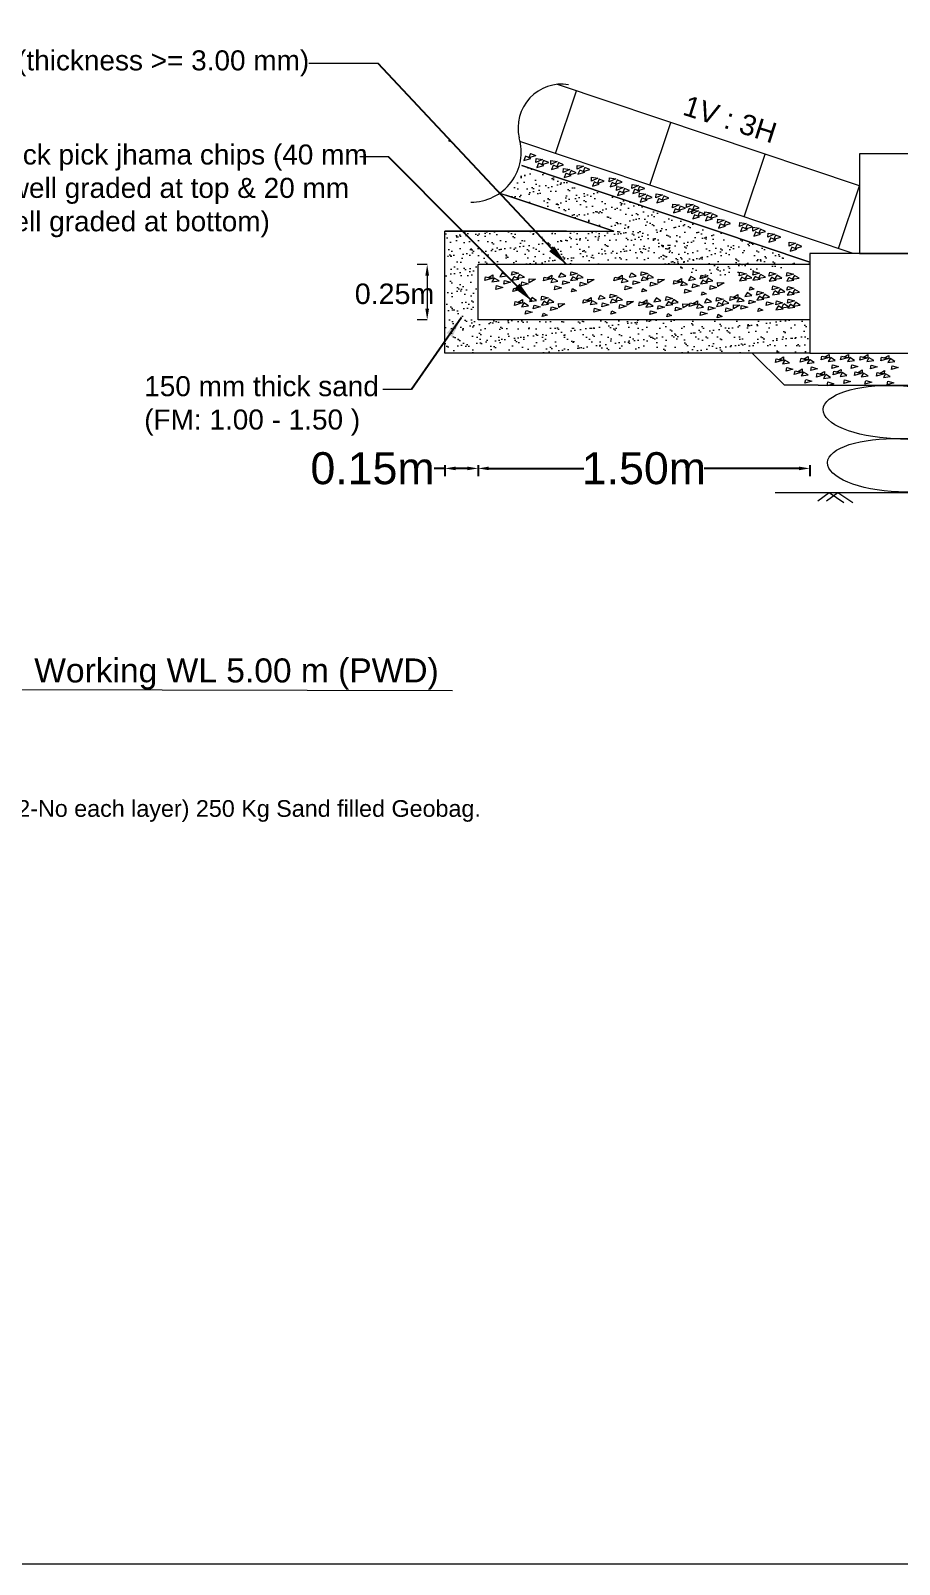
# Model space of a CAD drawing. Header units: inches. Extents: x 15 to 141071, y -30183 to 14738.
# Drawn here: x 69911.9 to 69952.7, y -8833.8 to -8761.9 of the extents above; entities that cross this region are included whole.
import ezdxf

# ---------------------------------------------------------------- set-up
doc = ezdxf.new("R2010")
doc.units = ezdxf.units.IN
doc.header["$MEASUREMENT"] = 0
doc.header["$PDMODE"] = 3
doc.layers.add('LINE', color=7, linetype='Continuous')
doc.layers.add('Long Section Labels', color=7, linetype='Continuous', lineweight=9)
doc.styles.add('dim', font='isocp.shx')
doc.styles.get("Standard").update_dxf_attribs({"font": 'arial.ttf'})
doc.dimstyles.get("Standard").update_dxf_attribs({"dimtxt": 0.18, "dimasz": 0.18, "dimexe": 0.18, "dimexo": 0.0625, "dimgap": 0.09, "dimtad": 0, "dimtih": 1, "dimtoh": 1, "dimdec": 4, "dimzin": 0, "dimdsep": 46, "dimtxsty": 'Standard', "dimcen": 0.09, "dimadec": 0, "dimazin": 0, "dimtfac": 1, "dimtdec": 4, "dimtofl": 0, "dimtmove": 0, "dimatfit": 3, "dimfxl": 1, "dimtolj": 1, "dimtzin": 0, "dimarcsym": 0})
doc.dimstyles.new('STANDARD$0', dxfattribs={"dimscale": 0, "dimtxt": 8, "dimasz": 8, "dimexe": 4, "dimexo": 0, "dimgap": 2, "dimtad": 1, "dimdec": 0, "dimzin": 0, "dimdsep": 46, "dimtxsty": 'dim', "dimblk": 'DOTSMALL', "dimcen": 1, "dimclrd": 6, "dimclre": 6, "dimclrt": 256, "dimadec": 0, "dimazin": 0, "dimtfac": 1, "dimtdec": 0, "dimtix": 1, "dimtofl": 0, "dimtmove": 1, "dimatfit": 3, "dimldrblk": 'DOTSMALL', "dimfxl": 6, "dimtolj": 1, "dimtzin": 0, "dimarcsym": 0})

# ---------------------------------------------------------------- blocks, each defined once
blk = doc.blocks.new('*D193')
at = {"layer": 'Defpoints', "color": 0, "linetype": 'ByBlock', "ltscale": 0.5, "transparency": 16777216}
for p in [(69932.905, -8775.479), (69948.457, -8775.479), (69932.905, -8782.443)]:
    blk.add_point(p, dxfattribs=at)
at = {"layer": 'LINE', "color": 0, "lineweight": -2, "ltscale": 0.5, "transparency": 16777216}
for p, q in [((69932.905, -8782.293), (69932.905, -8782.807)), ((69933.405, -8782.443), (69937.86, -8782.443)), ((69947.957, -8782.443), (69943.501, -8782.443)), ((69948.457, -8782.293), (69948.457, -8782.807))]:
    blk.add_line(p, q, dxfattribs=at)
at = {"layer": 'LINE', "color": 0, "linetype": 'ByBlock', "ltscale": 0.5, "transparency": 16777216}
for points in [[(69933.405, -8782.359), (69933.405, -8782.526), (69932.905, -8782.443)], [(69947.957, -8782.359), (69947.957, -8782.526), (69948.457, -8782.443)]]:
    blk.add_solid(points, dxfattribs=at)
at = {"layer": 'LINE', "color": 0, "linetype": 'ByBlock', "lineweight": 20, "ltscale": 0.5, "transparency": 16777216, "insert": (69940.681, -8782.443), "char_height": 1, "attachment_point": 5}
blk.add_mtext('\\A1;{\\H1.5x;1.50m}', dxfattribs=at)
blk = doc.blocks.new('*D194')
at = {"layer": 'Defpoints', "color": 0, "linetype": 'ByBlock', "ltscale": 0.5, "transparency": 16777216}
for p in [(69931.349, -8775.479), (69932.905, -8775.479), (69931.349, -8782.443)]:
    blk.add_point(p, dxfattribs=at)
at = {"layer": 'LINE', "color": 0, "lineweight": -2, "ltscale": 0.5, "transparency": 16777216}
for p, q in [((69931.349, -8782.443), (69930.849, -8782.443)), ((69931.349, -8782.293), (69931.349, -8782.807)), ((69932.405, -8782.443), (69931.849, -8782.443)), ((69932.905, -8782.293), (69932.905, -8782.807))]:
    blk.add_line(p, q, dxfattribs=at)
at = {"layer": 'LINE', "color": 0, "linetype": 'ByBlock', "ltscale": 0.5, "transparency": 16777216}
for points in [[(69931.849, -8782.359), (69931.849, -8782.526), (69931.349, -8782.443)], [(69932.405, -8782.359), (69932.405, -8782.526), (69932.905, -8782.443)]]:
    blk.add_solid(points, dxfattribs=at)
at = {"layer": 'LINE', "color": 0, "linetype": 'ByBlock', "lineweight": 20, "ltscale": 0.5, "transparency": 16777216, "insert": (69927.958, -8782.443), "char_height": 1, "attachment_point": 5}
blk.add_mtext('\\A1;{\\H1.5x;0.15m}', dxfattribs=at)

msp = doc.modelspace()

# ---------------------------------------------------------------- hatches: boundary and pattern name
at = {"linetype": 'Continuous', "lineweight": 20, "ltscale": 0.5}
h = msp.add_hatch(dxfattribs=at)
h.set_pattern_fill('AR-SAND', color=0, scale=0.01296, angle=8, style=0)
h.set_pattern_definition([(45.5, (66506.08716, -7788.7013), (-0.10880925, 0.62522084), [0, -0.50035968, 0, -0.5596128, 0, -0.534924]), (15.5, (66506.08716, -7788.7013), (0.44761997, 1.00104408), [0, -0.26993088, 0, -0.45098208, 0, -0.1728216]), (335.5, (66505.6862, -7788.75764), (1.01489043, 0.144514445), [0, -0.164592, 0, -0.5925312, 0, -0.7735824]), (325.5, (66505.6862, -7788.7576), (0.93972935, 0.4238261), [0, -0.082296, 0, -0.38843712, 0, -0.4443984])])
h.paths.add_polyline_path([(69930.625784, -8771.366413), (69929.986059, -8766.814529), (69931.6444, -8766.581464), (69932.284125, -8771.133349)], flags=25)
edge = h.paths.add_edge_path()
edge.add_arc((69932.624652, -8767.893582), 2.351526, 312.3113196, 351.49394428)
edge.add_line((69934.950312, -8768.241406), (69948.456631, -8772.777615))
edge.add_line((69948.456631, -8772.777615), (69948.471856, -8772.885948))
edge.add_line((69948.471856, -8772.885948), (69943.491467, -8773.585896))
edge.add_line((69943.491467, -8773.585896), (69941.09768, -8772.351837))
edge.add_line((69941.09768, -8772.351837), (69941.948261, -8772.232296))
edge.add_line((69941.948261, -8772.232296), (69934.207602, -8769.632531))
h = msp.add_hatch(dxfattribs=at)
h.set_pattern_fill('AR-SAND', color=0, scale=0.01296, style=0)
h.set_pattern_definition([(37.5, (69431.89854, -8020.0506), (-0.0207364, 0.63427956), [0, -0.50035968, 0, -0.5596128, 0, -0.534924]), (7.5, (69431.8985, -8020.0506), (0.5825822, 0.9290053), [0, -0.26993088, 0, -0.45098208, 0, -0.1728216]), (327.5, (69431.49364, -8020.0506), (1.0251261, 0.0018626), [0, -0.164592, 0, -0.5925312, 0, -0.7735824]), (317.5, (69431.49364, -8020.0506), (0.9895692, 0.2889164), [0, -0.082296, 0, -0.38843712, 0, -0.4443984])])
h.paths.add_polyline_path([(69940.529364, -8771.331813), (69931.349431, -8771.331813), (69931.349431, -8777.034213), (69948.456631, -8777.034213), (69948.456631, -8775.479013), (69932.904631, -8775.479013), (69932.904631, -8772.887013), (69943.639764, -8772.887013)])

# ---------------------------------------------------------------- linework, layer by layer
at = {"color": 0, "linetype": 'Continuous', "lineweight": 20, "ltscale": 0.5}
for p, q in [((69928.218634, -8763.469365), (69924.964547, -8763.469365)), ((69936.539828, -8767.681544), (69937.525536, -8764.746651)), ((69950.789431, -8769.20144), (69936.623423, -8764.443669)), ((69940.961126, -8769.166474), (69941.946834, -8766.231581)), ((69931.498957, -8767.08224), (69931.653489, -8767.134141)), ((69950.495323, -8772.368613), (69934.85685, -8767.116302)), ((69928.701391, -8767.835266), (69927.365229, -8767.835266)), ((69935.130351, -8767.816853), (69935.051081, -8768.004901)), ((69935.051081, -8768.004901), (69935.374163, -8767.91127)), ((69935.374163, -8767.91127), (69935.133343, -8767.809754)), ((69935.36795, -8767.689434), (69935.288679, -8767.877482)), ((69935.288679, -8767.877482), (69935.611762, -8767.783852)), ((69935.36795, -8767.689434), (69935.611762, -8767.783852)), ((69945.382425, -8770.651403), (69946.368133, -8767.716511)), ((69948.456631, -8772.777615), (69934.950312, -8768.241406)), ((69934.950312, -8768.241406), (69948.456631, -8772.777615)), ((69935.617322, -8768.100101), (69935.628226, -8767.917758)), ((69935.925826, -8767.959514), (69935.617322, -8768.100101)), ((69935.628226, -8767.917758), (69935.925826, -8767.959514)), ((69935.740942, -8768.144864), (69935.661672, -8768.332912)), ((69935.661672, -8768.332912), (69935.984754, -8768.239282)), ((69935.984754, -8768.239282), (69935.743934, -8768.137766)), ((69935.978541, -8768.017446), (69935.899271, -8768.205494)), ((69935.899271, -8768.205494), (69936.222353, -8768.111863)), ((69936.222353, -8768.111863), (69935.981533, -8768.010347)), ((69936.310508, -8768.197361), (69936.321412, -8768.015018)), ((69936.619013, -8768.056774), (69936.310508, -8768.197361)), ((69936.321412, -8768.015018), (69936.619013, -8768.056774)), ((69936.434129, -8768.242124), (69936.354858, -8768.430172)), ((69936.354858, -8768.430172), (69936.67794, -8768.336542)), ((69936.67794, -8768.336542), (69936.437121, -8768.235026)), ((69936.671727, -8768.114706), (69936.592457, -8768.302754)), ((69936.592457, -8768.302754), (69936.915539, -8768.209123)), ((69936.915539, -8768.209123), (69936.67472, -8768.107607)), ((69936.900128, -8768.572507), (69936.911032, -8768.390164)), ((69937.208633, -8768.43192), (69936.900128, -8768.572507)), ((69936.911032, -8768.390164), (69937.208633, -8768.43192)), ((69937.023749, -8768.617271), (69936.944478, -8768.805319)), ((69937.26756, -8768.711689), (69937.026741, -8768.610173)), ((69937.261347, -8768.489852), (69937.182077, -8768.6779)), ((69937.182077, -8768.6779), (69937.505159, -8768.58427)), ((69937.505159, -8768.58427), (69937.26434, -8768.482754)), ((69937.546911, -8768.422724), (69937.557815, -8768.240381)), ((69937.855415, -8768.282137), (69937.546911, -8768.422724)), ((69937.557815, -8768.240381), (69937.855415, -8768.282137)), ((69937.670531, -8768.467488), (69937.591261, -8768.655536)), ((69937.591261, -8768.655536), (69937.914343, -8768.561905)), ((69937.914343, -8768.561905), (69937.673523, -8768.460389)), ((69937.90813, -8768.340069), (69937.828859, -8768.528117)), ((69937.828859, -8768.528117), (69938.151941, -8768.434487)), ((69938.151941, -8768.434487), (69937.911122, -8768.332971)), ((69936.944478, -8768.805319), (69937.26756, -8768.711689)), ((69938.220471, -8768.975825), (69938.231375, -8768.793482)), ((69938.528976, -8768.835238), (69938.220471, -8768.975825)), ((69938.231375, -8768.793482), (69938.528976, -8768.835238)), ((69938.344092, -8769.020588), (69938.264821, -8769.208636)), ((69938.264821, -8769.208636), (69938.587903, -8769.115006)), ((69938.587903, -8769.115006), (69938.347084, -8769.01349)), ((69938.58169, -8768.89317), (69938.50242, -8769.081218)), ((69938.50242, -8769.081218), (69938.825502, -8768.987587)), ((69938.825502, -8768.987587), (69938.584683, -8768.886071)), ((69939.059202, -8769.010427), (69939.070106, -8768.828084)), ((69939.367707, -8768.86984), (69939.059202, -8769.010427)), ((69939.070106, -8768.828084), (69939.367707, -8768.86984)), ((69939.182823, -8769.055191), (69939.103552, -8769.243239)), ((69939.103552, -8769.243239), (69939.426634, -8769.149608)), ((69939.426634, -8769.149608), (69939.185815, -8769.048092)), ((69939.420421, -8768.927772), (69939.341151, -8769.11582)), ((69939.341151, -8769.11582), (69939.664233, -8769.02219)), ((69939.403931, -8769.413449), (69939.414835, -8769.231106)), ((69939.712436, -8769.272862), (69939.403931, -8769.413449)), ((69939.414835, -8769.231106), (69939.712436, -8769.272862)), ((69939.664233, -8769.02219), (69939.423414, -8768.920674)), ((69939.765151, -8769.330794), (69939.68588, -8769.518842)), ((69940.008962, -8769.425211), (69939.768143, -8769.323696)), ((69940.11752, -8769.319703), (69940.128424, -8769.13736)), ((69940.426024, -8769.179115), (69940.11752, -8769.319703)), ((69940.128424, -8769.13736), (69940.426024, -8769.179115)), ((69940.478739, -8769.237048), (69940.399469, -8769.425096)), ((69940.399469, -8769.425096), (69940.722551, -8769.331465)), ((69940.722551, -8769.331465), (69940.481731, -8769.229949)), ((69949.803723, -8772.136333), (69950.789431, -8769.20144)), ((69933.932027, -8769.536602), (69939.277172, -8771.331813)), ((69939.267121, -8771.331813), (69934.207602, -8769.632531)), ((69939.527552, -8769.458213), (69939.448281, -8769.64626)), ((69939.448281, -8769.64626), (69939.771363, -8769.55263)), ((69939.771363, -8769.55263), (69939.530544, -8769.451114)), ((69939.68588, -8769.518842), (69940.008962, -8769.425211)), ((69940.24114, -8769.364466), (69940.16187, -8769.552514)), ((69940.16187, -8769.552514), (69940.484952, -8769.458884)), ((69940.484952, -8769.458884), (69940.244132, -8769.357368)), ((69940.463151, -8769.729145), (69940.474055, -8769.546802)), ((69940.771656, -8769.588557), (69940.463151, -8769.729145)), ((69940.474055, -8769.546802), (69940.771656, -8769.588557)), ((69940.586772, -8769.773908), (69940.507501, -8769.961956)), ((69940.507501, -8769.961956), (69940.830583, -8769.868326)), ((69940.830583, -8769.868326), (69940.589764, -8769.76681)), ((69940.82437, -8769.64649), (69940.7451, -8769.834538)), ((69940.7451, -8769.834538), (69941.068182, -8769.740907)), ((69941.068182, -8769.740907), (69940.827363, -8769.639391)), ((69941.24705, -8769.762921), (69941.257954, -8769.580578)), ((69941.555554, -8769.622334), (69941.24705, -8769.762921)), ((69941.257954, -8769.580578), (69941.555554, -8769.622334)), ((69941.37067, -8769.807685), (69941.2914, -8769.995733)), ((69941.2914, -8769.995733), (69941.614482, -8769.902102)), ((69941.614482, -8769.902102), (69941.373662, -8769.800586)), ((69941.608269, -8769.680266), (69941.528998, -8769.868314)), ((69941.528998, -8769.868314), (69941.85208, -8769.774684)), ((69941.85208, -8769.774684), (69941.611261, -8769.673168)), ((69942.027149, -8770.235618), (69942.038053, -8770.053275)), ((69942.038053, -8770.053275), (69942.335654, -8770.09503)), ((69942.674915, -8770.218613), (69942.68582, -8770.03627)), ((69942.68582, -8770.03627), (69942.98342, -8770.078026)), ((69942.335654, -8770.09503), (69942.027149, -8770.235618)), ((69942.15077, -8770.280381), (69942.071499, -8770.468429)), ((69942.071499, -8770.468429), (69942.394581, -8770.374799)), ((69942.394581, -8770.374799), (69942.153762, -8770.273283)), ((69942.388368, -8770.152963), (69942.309098, -8770.341011)), ((69942.309098, -8770.341011), (69942.63218, -8770.24738)), ((69942.63218, -8770.24738), (69942.391361, -8770.145864)), ((69942.98342, -8770.078026), (69942.674915, -8770.218613)), ((69942.798536, -8770.263377), (69942.719265, -8770.451424)), ((69942.719265, -8770.451424), (69943.042347, -8770.357794)), ((69943.042347, -8770.357794), (69942.801528, -8770.256278)), ((69942.927927, -8770.518437), (69942.938831, -8770.336094)), ((69943.236431, -8770.37785), (69942.927927, -8770.518437)), ((69942.938831, -8770.336094), (69943.236431, -8770.37785)), ((69943.036135, -8770.135958), (69942.956864, -8770.324006)), ((69942.956864, -8770.324006), (69943.279946, -8770.230375)), ((69943.051547, -8770.563201), (69942.972277, -8770.751248)), ((69942.972277, -8770.751248), (69943.295359, -8770.657618)), ((69943.279946, -8770.230375), (69943.039127, -8770.12886)), ((69943.295359, -8770.657618), (69943.054539, -8770.556102)), ((69943.289146, -8770.435782), (69943.209875, -8770.62383)), ((69943.209875, -8770.62383), (69943.532957, -8770.530199)), ((69943.532957, -8770.530199), (69943.292138, -8770.428684)), ((69943.527659, -8770.602585), (69943.538563, -8770.420242)), ((69943.836164, -8770.461997), (69943.527659, -8770.602585)), ((69943.538563, -8770.420242), (69943.836164, -8770.461997)), ((69943.65128, -8770.647348), (69943.572009, -8770.835396)), ((69943.572009, -8770.835396), (69943.895091, -8770.741766)), ((69943.895091, -8770.741766), (69943.654272, -8770.64025)), ((69943.888878, -8770.51993), (69943.809608, -8770.707978)), ((69943.809608, -8770.707978), (69944.13269, -8770.614347)), ((69944.13269, -8770.614347), (69943.891871, -8770.512831)), ((69944.139349, -8770.948461), (69944.150253, -8770.766118)), ((69944.150253, -8770.766118), (69944.447853, -8770.807874)), ((69937.051831, -8771.331813), (69931.349431, -8771.331813)), ((69931.349431, -8777.034213), (69931.349431, -8771.331813)), ((69931.349431, -8777.034213), (69931.349431, -8771.331813)), ((69931.349431, -8771.331813), (69939.277172, -8771.331813)), ((69944.447853, -8770.807874), (69944.139349, -8770.948461)), ((69944.262969, -8770.993225), (69944.183699, -8771.181273)), ((69944.183699, -8771.181273), (69944.506781, -8771.087642)), ((69944.506781, -8771.087642), (69944.265961, -8770.986126)), ((69944.500568, -8770.865806), (69944.421297, -8771.053854)), ((69944.421297, -8771.053854), (69944.744379, -8770.960224)), ((69944.744379, -8770.960224), (69944.50356, -8770.858708)), ((69945.169608, -8771.104649), (69945.180512, -8770.922306)), ((69945.478113, -8770.964062), (69945.169608, -8771.104649)), ((69945.180512, -8770.922306), (69945.478113, -8770.964062)), ((69945.293229, -8771.149413), (69945.213958, -8771.337461)), ((69945.213958, -8771.337461), (69945.53704, -8771.243831)), ((69945.53704, -8771.243831), (69945.296221, -8771.142315)), ((69945.530827, -8771.021995), (69945.451557, -8771.210042)), ((69945.451557, -8771.210042), (69945.774639, -8771.116412)), ((69945.774639, -8771.116412), (69945.53382, -8771.014896)), ((69945.784806, -8771.320355), (69945.79571, -8771.138012)), ((69946.09331, -8771.179768), (69945.784806, -8771.320355)), ((69945.79571, -8771.138012), (69946.09331, -8771.179768)), ((69945.908426, -8771.365119), (69945.829156, -8771.553166)), ((69945.829156, -8771.553166), (69946.152238, -8771.459536)), ((69946.152238, -8771.459536), (69945.911418, -8771.35802)), ((69946.146025, -8771.2377), (69946.066754, -8771.425748)), ((69946.066754, -8771.425748), (69946.389836, -8771.332117)), ((69946.389836, -8771.332117), (69946.149017, -8771.230602)), ((69946.492016, -8771.600465), (69946.502921, -8771.418122)), ((69946.800521, -8771.459878), (69946.492016, -8771.600465)), ((69946.502921, -8771.418122), (69946.800521, -8771.459878)), ((69946.615637, -8771.645229), (69946.536367, -8771.833276)), ((69946.536367, -8771.833276), (69946.859449, -8771.739646)), ((69946.859449, -8771.739646), (69946.618629, -8771.63813)), ((69946.853236, -8771.51781), (69946.773965, -8771.705858)), ((69946.773965, -8771.705858), (69947.097047, -8771.612228)), ((69947.097047, -8771.612228), (69946.856228, -8771.510712)), ((69947.488616, -8772.02965), (69947.49952, -8771.847307)), ((69947.79712, -8771.889063), (69947.488616, -8772.02965)), ((69947.49952, -8771.847307), (69947.79712, -8771.889063)), ((69947.612236, -8772.074414), (69947.532966, -8772.262462)), ((69947.532966, -8772.262462), (69947.856048, -8772.168831)), ((69947.856048, -8772.168831), (69947.615228, -8772.067315)), ((69947.849835, -8771.946995), (69947.770565, -8772.135043)), ((69947.770565, -8772.135043), (69948.093647, -8772.041413)), ((69948.093647, -8772.041413), (69947.852827, -8771.939897)), ((69930.521485, -8772.887013), (69930.049741, -8772.887013)), ((69948.456631, -8772.887013), (69932.904631, -8772.887013)), ((69932.904631, -8775.479013), (69932.904631, -8772.887013)), ((69930.521485, -8773.415133), (69930.521485, -8774.950893)), ((69933.221957, -8773.638979), (69933.258132, -8773.459928)), ((69933.547025, -8773.542695), (69933.221957, -8773.638979)), ((69933.258132, -8773.459928), (69933.547025, -8773.542695)), ((69933.399999, -8773.49059), (69933.605821, -8773.369988)), ((69933.600888, -8773.536303), (69933.399999, -8773.49059)), ((69933.661744, -8773.530692), (69933.557074, -8773.705877)), ((69933.557074, -8773.705877), (69933.890042, -8773.658122)), ((69933.605821, -8773.369988), (69933.600888, -8773.536303)), ((69933.890042, -8773.658122), (69933.665695, -8773.524079)), ((69934.03399, -8773.282454), (69933.92932, -8773.457639)), ((69933.92932, -8773.457639), (69934.262289, -8773.409885)), ((69934.262289, -8773.409885), (69934.037941, -8773.275841)), ((69934.106881, -8773.807619), (69934.143056, -8773.628568)), ((69934.143056, -8773.628568), (69934.431949, -8773.711335)), ((69934.480118, -8773.389098), (69934.516293, -8773.210047)), ((69934.805186, -8773.292815), (69934.480118, -8773.389098)), ((69934.596305, -8773.450631), (69934.491635, -8773.625816)), ((69934.491635, -8773.625816), (69934.824604, -8773.578061)), ((69934.516293, -8773.210047), (69934.805186, -8773.292815)), ((69934.824604, -8773.578061), (69934.600257, -8773.444018)), ((69934.849325, -8773.35752), (69934.744655, -8773.532705)), ((69934.744655, -8773.532705), (69935.077624, -8773.48495)), ((69935.077624, -8773.48495), (69934.853276, -8773.350907)), ((69935.294434, -8773.556671), (69935.59474, -8773.567871)), ((69935.302175, -8773.739175), (69935.294434, -8773.556671)), ((69935.59474, -8773.567871), (69935.302175, -8773.739175)), ((69935.975703, -8773.656069), (69936.011878, -8773.477018)), ((69936.300771, -8773.559786), (69935.975703, -8773.656069)), ((69936.011878, -8773.477018), (69936.300771, -8773.559786)), ((69936.153746, -8773.50768), (69936.359568, -8773.387078)), ((69936.354635, -8773.553394), (69936.153746, -8773.50768)), ((69936.41549, -8773.547782), (69936.31082, -8773.722967)), ((69936.359568, -8773.387078), (69936.354635, -8773.553394)), ((69936.643789, -8773.675213), (69936.419441, -8773.541169)), ((69936.787737, -8773.299544), (69936.683067, -8773.47473)), ((69936.683067, -8773.47473), (69937.016035, -8773.426975)), ((69937.016035, -8773.426975), (69936.791688, -8773.292931)), ((69936.860627, -8773.824709), (69936.896802, -8773.645658)), ((69936.896802, -8773.645658), (69937.185695, -8773.728425)), ((69937.233864, -8773.406188), (69937.27004, -8773.227137)), ((69937.558933, -8773.309905), (69937.233864, -8773.406188)), ((69937.350052, -8773.467721), (69937.245382, -8773.642907)), ((69937.245382, -8773.642907), (69937.57835, -8773.595152)), ((69937.27004, -8773.227137), (69937.558933, -8773.309905)), ((69937.57835, -8773.595152), (69937.354003, -8773.461108)), ((69937.603072, -8773.37461), (69937.498401, -8773.549795)), ((69937.498401, -8773.549795), (69937.83137, -8773.50204)), ((69937.83137, -8773.50204), (69937.607023, -8773.367997)), ((69938.04818, -8773.573761), (69938.348487, -8773.584961)), ((69938.055921, -8773.756266), (69938.04818, -8773.573761)), ((69938.348487, -8773.584961), (69938.055921, -8773.756266)), ((69939.27677, -8773.656069), (69939.312946, -8773.477018)), ((69939.601838, -8773.559786), (69939.27677, -8773.656069)), ((69939.312946, -8773.477018), (69939.601838, -8773.559786)), ((69939.454813, -8773.50768), (69939.660635, -8773.387078)), ((69939.655702, -8773.553394), (69939.454813, -8773.50768)), ((69939.716557, -8773.547782), (69939.611887, -8773.722967)), ((69939.660635, -8773.387078), (69939.655702, -8773.553394)), ((69939.944856, -8773.675213), (69939.720508, -8773.541169)), ((69940.088804, -8773.299544), (69939.984134, -8773.47473)), ((69939.984134, -8773.47473), (69940.317102, -8773.426975)), ((69940.317102, -8773.426975), (69940.092755, -8773.292931)), ((69940.161694, -8773.824709), (69940.19787, -8773.645658)), ((69940.19787, -8773.645658), (69940.486762, -8773.728425)), ((69940.534932, -8773.406188), (69940.571107, -8773.227137)), ((69940.86, -8773.309905), (69940.534932, -8773.406188)), ((69940.651119, -8773.467721), (69940.546449, -8773.642907)), ((69940.546449, -8773.642907), (69940.879418, -8773.595152)), ((69940.571107, -8773.227137), (69940.86, -8773.309905)), ((69940.879418, -8773.595152), (69940.65507, -8773.461108)), ((69940.904139, -8773.37461), (69940.799469, -8773.549795)), ((69940.799469, -8773.549795), (69941.132437, -8773.50204)), ((69941.132437, -8773.50204), (69940.90809, -8773.367997)), ((69941.349247, -8773.573761), (69941.649554, -8773.584961)), ((69941.356988, -8773.756266), (69941.349247, -8773.573761)), ((69941.649554, -8773.584961), (69941.356988, -8773.756266)), ((69942.064714, -8773.809901), (69942.100889, -8773.63085)), ((69942.100889, -8773.63085), (69942.389782, -8773.713618)), ((69942.242757, -8773.661513), (69942.448578, -8773.54091)), ((69942.443645, -8773.707226), (69942.242757, -8773.661513)), ((69942.448578, -8773.54091), (69942.443645, -8773.707226)), ((69942.876748, -8773.453376), (69942.772077, -8773.628562)), ((69942.772077, -8773.628562), (69943.105046, -8773.580807)), ((69943.105046, -8773.580807), (69942.880699, -8773.446764)), ((69943.322875, -8773.560021), (69943.35905, -8773.38097)), ((69943.647943, -8773.463737), (69943.322875, -8773.560021)), ((69943.439063, -8773.621553), (69943.334393, -8773.796739)), ((69943.35905, -8773.38097), (69943.647943, -8773.463737)), ((69943.667361, -8773.748984), (69943.443014, -8773.61494)), ((69943.692082, -8773.528442), (69943.587412, -8773.703628)), ((69943.587412, -8773.703628), (69943.920381, -8773.655873)), ((69943.920381, -8773.655873), (69943.696033, -8773.521829)), ((69945.150322, -8773.417628), (69945.186498, -8773.238577)), ((69945.47539, -8773.321345), (69945.150322, -8773.417628)), ((69945.26651, -8773.479161), (69945.16184, -8773.654346)), ((69945.16184, -8773.654346), (69945.494808, -8773.606592)), ((69945.186498, -8773.238577), (69945.47539, -8773.321345)), ((69945.494808, -8773.606592), (69945.270461, -8773.472548)), ((69945.519529, -8773.38605), (69945.414859, -8773.561235)), ((69945.414859, -8773.561235), (69945.747828, -8773.51348)), ((69945.747828, -8773.51348), (69945.523481, -8773.379437)), ((69945.783574, -8773.387965), (69945.819749, -8773.208914)), ((69946.108642, -8773.291681), (69945.783574, -8773.387965)), ((69945.899762, -8773.449498), (69945.795091, -8773.624683)), ((69945.795091, -8773.624683), (69946.12806, -8773.576928)), ((69945.819749, -8773.208914), (69946.108642, -8773.291681)), ((69946.12806, -8773.576928), (69945.903713, -8773.442885)), ((69946.152781, -8773.356386), (69946.048111, -8773.531572)), ((69946.048111, -8773.531572), (69946.38108, -8773.483817)), ((69946.38108, -8773.483817), (69946.156732, -8773.349774)), ((69946.545418, -8773.427521), (69946.581593, -8773.24847)), ((69946.870486, -8773.331238), (69946.545418, -8773.427521)), ((69946.661605, -8773.489054), (69946.556935, -8773.664239)), ((69946.556935, -8773.664239), (69946.889904, -8773.616484)), ((69946.581593, -8773.24847), (69946.870486, -8773.331238)), ((69946.889904, -8773.616484), (69946.665556, -8773.482441)), ((69946.914625, -8773.395943), (69946.809955, -8773.571128)), ((69946.809955, -8773.571128), (69947.142923, -8773.523373)), ((69947.142923, -8773.523373), (69946.918576, -8773.38933)), ((69947.366687, -8773.437414), (69947.402862, -8773.258363)), ((69947.691755, -8773.34113), (69947.366687, -8773.437414)), ((69947.482874, -8773.498947), (69947.378204, -8773.674132)), ((69947.378204, -8773.674132), (69947.711173, -8773.626377)), ((69947.402862, -8773.258363), (69947.691755, -8773.34113)), ((69947.711173, -8773.626377), (69947.486825, -8773.492334)), ((69947.735894, -8773.405835), (69947.631224, -8773.581021)), ((69947.631224, -8773.581021), (69947.964192, -8773.533266)), ((69947.964192, -8773.533266), (69947.739845, -8773.399223)), ((69933.734634, -8774.055856), (69933.77081, -8773.876805)), ((69934.059702, -8773.959573), (69933.734634, -8774.055856)), ((69933.77081, -8773.876805), (69934.059702, -8773.959573)), ((69934.431949, -8773.711335), (69934.106881, -8773.807619)), ((69934.532622, -8774.1577), (69934.582079, -8773.998831)), ((69934.763286, -8774.096862), (69934.532622, -8774.1577)), ((69934.582079, -8773.998831), (69934.763286, -8774.096862)), ((69934.922216, -8773.882684), (69934.958391, -8773.703633)), ((69935.247284, -8773.786401), (69934.922216, -8773.882684)), ((69934.958391, -8773.703633), (69935.247284, -8773.786401)), ((69935.865546, -8774.55139), (69935.901721, -8774.372339)), ((69935.901721, -8774.372339), (69936.190614, -8774.455106)), ((69936.31082, -8773.722967), (69936.643789, -8773.675213)), ((69936.488381, -8774.072947), (69936.524556, -8773.893896)), ((69936.813449, -8773.976663), (69936.488381, -8774.072947)), ((69936.524556, -8773.893896), (69936.813449, -8773.976663)), ((69937.185695, -8773.728425), (69936.860627, -8773.824709)), ((69937.286368, -8774.17479), (69937.335826, -8774.015922)), ((69937.517033, -8774.113952), (69937.286368, -8774.17479)), ((69937.335826, -8774.015922), (69937.517033, -8774.113952)), ((69937.675962, -8773.899775), (69937.712137, -8773.720724)), ((69938.00103, -8773.803491), (69937.675962, -8773.899775)), ((69937.712137, -8773.720724), (69938.00103, -8773.803491)), ((69938.634959, -8774.342194), (69938.530289, -8774.517379)), ((69938.863258, -8774.469625), (69938.638911, -8774.335581)), ((69939.081087, -8774.448838), (69939.117262, -8774.269787)), ((69939.406155, -8774.352555), (69939.081087, -8774.448838)), ((69939.117262, -8774.269787), (69939.406155, -8774.352555)), ((69939.611887, -8773.722967), (69939.944856, -8773.675213)), ((69939.789448, -8774.072947), (69939.825623, -8773.893896)), ((69940.114516, -8773.976663), (69939.789448, -8774.072947)), ((69939.825623, -8773.893896), (69940.114516, -8773.976663)), ((69940.486762, -8773.728425), (69940.161694, -8773.824709)), ((69940.587435, -8774.17479), (69940.636893, -8774.015922)), ((69940.8181, -8774.113952), (69940.587435, -8774.17479)), ((69940.636893, -8774.015922), (69940.8181, -8774.113952)), ((69940.977029, -8773.899775), (69941.013204, -8773.720724)), ((69941.302097, -8773.803491), (69940.977029, -8773.899775)), ((69941.013204, -8773.720724), (69941.302097, -8773.803491)), ((69942.389782, -8773.713618), (69942.064714, -8773.809901)), ((69942.504501, -8773.701614), (69942.399831, -8773.8768)), ((69942.399831, -8773.8768), (69942.7328, -8773.829045)), ((69942.7328, -8773.829045), (69942.508452, -8773.695001)), ((69942.577392, -8774.226779), (69942.613567, -8774.047728)), ((69942.90246, -8774.130495), (69942.577392, -8774.226779)), ((69942.613567, -8774.047728), (69942.90246, -8774.130495)), ((69942.949638, -8773.978541), (69942.985813, -8773.79949)), ((69943.274706, -8773.882258), (69942.949638, -8773.978541)), ((69942.985813, -8773.79949), (69943.274706, -8773.882258)), ((69943.334393, -8773.796739), (69943.667361, -8773.748984)), ((69943.375379, -8774.328622), (69943.424836, -8774.169754)), ((69943.606044, -8774.267784), (69943.375379, -8774.328622)), ((69943.424836, -8774.169754), (69943.606044, -8774.267784)), ((69943.764973, -8774.053607), (69943.801148, -8773.874556)), ((69944.090041, -8773.957323), (69943.764973, -8774.053607)), ((69943.801148, -8773.874556), (69944.090041, -8773.957323)), ((69944.137191, -8773.727593), (69944.437497, -8773.738793)), ((69944.144932, -8773.910098), (69944.137191, -8773.727593)), ((69944.437497, -8773.738793), (69944.144932, -8773.910098)), ((69944.88731, -8774.419174), (69945.093131, -8774.298572)), ((69945.093131, -8774.298572), (69945.088199, -8774.464888)), ((69945.521301, -8774.211038), (69945.416631, -8774.386224)), ((69945.416631, -8774.386224), (69945.749599, -8774.338469)), ((69945.749599, -8774.338469), (69945.525252, -8774.204425)), ((69945.625622, -8774.095635), (69945.675079, -8773.936766)), ((69945.856286, -8774.034797), (69945.625622, -8774.095635)), ((69945.675079, -8773.936766), (69945.856286, -8774.034797)), ((69945.967428, -8774.317682), (69946.003604, -8774.138631)), ((69946.292496, -8774.221399), (69945.967428, -8774.317682)), ((69946.083616, -8774.379215), (69945.978946, -8774.5544)), ((69946.003604, -8774.138631), (69946.292496, -8774.221399)), ((69946.311914, -8774.506646), (69946.087567, -8774.372602)), ((69946.336635, -8774.286104), (69946.231965, -8774.461289)), ((69946.564934, -8774.413534), (69946.340586, -8774.279491)), ((69946.693863, -8774.070222), (69946.730038, -8773.891171)), ((69947.018931, -8773.973938), (69946.693863, -8774.070222)), ((69946.81005, -8774.131754), (69946.70538, -8774.30694)), ((69946.70538, -8774.30694), (69947.038349, -8774.259185)), ((69946.730038, -8773.891171), (69947.018931, -8773.973938)), ((69947.038349, -8774.259185), (69946.814001, -8774.125141)), ((69947.06307, -8774.038643), (69946.9584, -8774.213829)), ((69946.9584, -8774.213829), (69947.291369, -8774.166074)), ((69947.291369, -8774.166074), (69947.067021, -8774.03203)), ((69947.386473, -8774.090007), (69947.422648, -8773.910956)), ((69947.711541, -8773.993724), (69947.386473, -8774.090007)), ((69947.50266, -8774.15154), (69947.39799, -8774.326725)), ((69947.39799, -8774.326725), (69947.730959, -8774.278971)), ((69947.422648, -8773.910956), (69947.711541, -8773.993724)), ((69947.730959, -8774.278971), (69947.506611, -8774.144927)), ((69947.75568, -8774.058429), (69947.65101, -8774.233614)), ((69947.65101, -8774.233614), (69947.983978, -8774.185859)), ((69947.983978, -8774.185859), (69947.759631, -8774.051816)), ((69934.607385, -8774.80127), (69934.64356, -8774.622219)), ((69934.932453, -8774.704987), (69934.607385, -8774.80127)), ((69934.64356, -8774.622219), (69934.932453, -8774.704987)), ((69934.785427, -8774.652882), (69934.991249, -8774.53228)), ((69934.986316, -8774.698595), (69934.785427, -8774.652882)), ((69935.047172, -8774.692983), (69934.942502, -8774.868169)), ((69934.942502, -8774.868169), (69935.27547, -8774.820414)), ((69934.991249, -8774.53228), (69934.986316, -8774.698595)), ((69935.27547, -8774.820414), (69935.051123, -8774.68637)), ((69935.120062, -8775.218148), (69935.156238, -8775.039097)), ((69935.156238, -8775.039097), (69935.44513, -8775.121865)), ((69935.419418, -8774.444746), (69935.314748, -8774.619931)), ((69935.314748, -8774.619931), (69935.647717, -8774.572176)), ((69935.647717, -8774.572176), (69935.423369, -8774.438133)), ((69935.492309, -8774.96991), (69935.528484, -8774.790859)), ((69935.817377, -8774.873627), (69935.492309, -8774.96991)), ((69935.528484, -8774.790859), (69935.817377, -8774.873627)), ((69936.190614, -8774.455106), (69935.865546, -8774.55139)), ((69935.981733, -8774.612922), (69935.877063, -8774.788108)), ((69935.877063, -8774.788108), (69936.210032, -8774.740353)), ((69936.210032, -8774.740353), (69935.985685, -8774.60631)), ((69936.234753, -8774.519811), (69936.130083, -8774.694997)), ((69936.130083, -8774.694997), (69936.463052, -8774.647242)), ((69936.463052, -8774.647242), (69936.238704, -8774.513198)), ((69936.307644, -8775.044976), (69936.343819, -8774.865925)), ((69936.632712, -8774.948693), (69936.307644, -8775.044976)), ((69936.343819, -8774.865925), (69936.632712, -8774.948693)), ((69936.679862, -8774.718962), (69936.980168, -8774.730163)), ((69936.687603, -8774.901467), (69936.679862, -8774.718962)), ((69936.980168, -8774.730163), (69936.687603, -8774.901467)), ((69937.822926, -8774.698719), (69937.859101, -8774.519668)), ((69938.147994, -8774.602435), (69937.822926, -8774.698719)), ((69937.859101, -8774.519668), (69938.147994, -8774.602435)), ((69938.000969, -8774.55033), (69938.20679, -8774.429728)), ((69938.201857, -8774.596043), (69938.000969, -8774.55033)), ((69938.262713, -8774.590432), (69938.158043, -8774.765617)), ((69938.158043, -8774.765617), (69938.491012, -8774.717862)), ((69938.20679, -8774.429728), (69938.201857, -8774.596043)), ((69938.491012, -8774.717862), (69938.266664, -8774.583819)), ((69938.335604, -8775.115597), (69938.371779, -8774.936546)), ((69938.660672, -8775.019313), (69938.335604, -8775.115597)), ((69938.371779, -8774.936546), (69938.660672, -8775.019313)), ((69938.530289, -8774.517379), (69938.863258, -8774.469625)), ((69938.70785, -8774.867359), (69938.744025, -8774.688308)), ((69939.032918, -8774.771075), (69938.70785, -8774.867359)), ((69938.744025, -8774.688308), (69939.032918, -8774.771075)), ((69939.197275, -8774.510371), (69939.092604, -8774.685556)), ((69939.092604, -8774.685556), (69939.425573, -8774.637801)), ((69939.133591, -8775.21744), (69939.183048, -8775.058572)), ((69939.183048, -8775.058572), (69939.364255, -8775.156602)), ((69939.425573, -8774.637801), (69939.201226, -8774.503758)), ((69939.450294, -8774.41726), (69939.345624, -8774.592445)), ((69939.345624, -8774.592445), (69939.678593, -8774.54469)), ((69939.678593, -8774.54469), (69939.454245, -8774.410647)), ((69939.523185, -8774.942424), (69939.55936, -8774.763373)), ((69939.848253, -8774.846141), (69939.523185, -8774.942424)), ((69939.55936, -8774.763373), (69939.848253, -8774.846141)), ((69939.895403, -8774.616411), (69940.195709, -8774.627611)), ((69939.903144, -8774.798915), (69939.895403, -8774.616411)), ((69940.195709, -8774.627611), (69939.903144, -8774.798915)), ((69940.439839, -8774.818366), (69940.476015, -8774.639315)), ((69940.764907, -8774.722082), (69940.439839, -8774.818366)), ((69940.476015, -8774.639315), (69940.764907, -8774.722082)), ((69940.617882, -8774.669977), (69940.823704, -8774.549375)), ((69940.818771, -8774.71569), (69940.617882, -8774.669977)), ((69940.879626, -8774.710078), (69940.774956, -8774.885264)), ((69940.774956, -8774.885264), (69941.107925, -8774.837509)), ((69940.823704, -8774.549375), (69940.818771, -8774.71569)), ((69941.107925, -8774.837509), (69940.883577, -8774.703466)), ((69940.952517, -8775.235243), (69940.988692, -8775.056192)), ((69940.988692, -8775.056192), (69941.277585, -8775.13896)), ((69941.251873, -8774.461841), (69941.147203, -8774.637026)), ((69941.147203, -8774.637026), (69941.480171, -8774.589271)), ((69941.480171, -8774.589271), (69941.255824, -8774.455228)), ((69941.324763, -8774.987005), (69941.360939, -8774.807955)), ((69941.649831, -8774.890722), (69941.324763, -8774.987005)), ((69941.360939, -8774.807955), (69941.649831, -8774.890722)), ((69941.698001, -8774.568485), (69941.734176, -8774.389434)), ((69942.023069, -8774.472201), (69941.698001, -8774.568485)), ((69941.814188, -8774.630018), (69941.709518, -8774.805203)), ((69941.709518, -8774.805203), (69942.042487, -8774.757448)), ((69941.734176, -8774.389434), (69942.023069, -8774.472201)), ((69942.042487, -8774.757448), (69941.818139, -8774.623405)), ((69942.067208, -8774.536906), (69941.962538, -8774.712092)), ((69941.962538, -8774.712092), (69942.295506, -8774.664337)), ((69942.295506, -8774.664337), (69942.071159, -8774.530294)), ((69942.140098, -8775.062071), (69942.176273, -8774.88302)), ((69942.465166, -8774.965788), (69942.140098, -8775.062071)), ((69942.176273, -8774.88302), (69942.465166, -8774.965788)), ((69942.512316, -8774.736058), (69942.812623, -8774.747258)), ((69942.520057, -8774.918562), (69942.512316, -8774.736058)), ((69942.812623, -8774.747258), (69942.520057, -8774.918562)), ((69942.807972, -8774.860182), (69942.844147, -8774.681131)), ((69943.13304, -8774.763899), (69942.807972, -8774.860182)), ((69942.844147, -8774.681131), (69943.13304, -8774.763899)), ((69942.986014, -8774.711794), (69943.191836, -8774.591192)), ((69943.186903, -8774.757507), (69942.986014, -8774.711794)), ((69943.247759, -8774.751895), (69943.143089, -8774.927081)), ((69943.143089, -8774.927081), (69943.476057, -8774.879326)), ((69943.191836, -8774.591192), (69943.186903, -8774.757507)), ((69943.476057, -8774.879326), (69943.25171, -8774.745282)), ((69943.320649, -8775.27706), (69943.356824, -8775.098009)), ((69943.356824, -8775.098009), (69943.645717, -8775.180777)), ((69943.620005, -8774.503657), (69943.515335, -8774.678843)), ((69943.515335, -8774.678843), (69943.848304, -8774.631088)), ((69943.848304, -8774.631088), (69943.623956, -8774.497045)), ((69943.692896, -8775.028822), (69943.729071, -8774.849771)), ((69944.017964, -8774.932539), (69943.692896, -8775.028822)), ((69943.729071, -8774.849771), (69944.017964, -8774.932539)), ((69944.066133, -8774.610302), (69944.102308, -8774.431251)), ((69944.391201, -8774.514018), (69944.066133, -8774.610302)), ((69944.18232, -8774.671834), (69944.07765, -8774.84702)), ((69944.07765, -8774.84702), (69944.410619, -8774.799265)), ((69944.102308, -8774.431251), (69944.391201, -8774.514018)), ((69944.410619, -8774.799265), (69944.186271, -8774.665221)), ((69944.43534, -8774.578723), (69944.33067, -8774.753909)), ((69944.33067, -8774.753909), (69944.663639, -8774.706154)), ((69944.663639, -8774.706154), (69944.439291, -8774.57211)), ((69944.508231, -8775.103888), (69944.544406, -8774.924837)), ((69944.833299, -8775.007604), (69944.508231, -8775.103888)), ((69944.544406, -8774.924837), (69944.833299, -8775.007604)), ((69944.709267, -8774.567563), (69944.745442, -8774.388512)), ((69945.034335, -8774.47128), (69944.709267, -8774.567563)), ((69944.745442, -8774.388512), (69945.034335, -8774.47128)), ((69944.880448, -8774.777874), (69945.180755, -8774.789074)), ((69944.88819, -8774.960379), (69944.880448, -8774.777874)), ((69945.088199, -8774.464888), (69944.88731, -8774.419174)), ((69945.180755, -8774.789074), (69944.88819, -8774.960379)), ((69945.149054, -8774.459276), (69945.044384, -8774.634461)), ((69945.044384, -8774.634461), (69945.377353, -8774.586706)), ((69945.377353, -8774.586706), (69945.153005, -8774.452663)), ((69945.221945, -8774.984441), (69945.25812, -8774.80539)), ((69945.547013, -8774.888157), (69945.221945, -8774.984441)), ((69945.25812, -8774.80539), (69945.547013, -8774.888157)), ((69945.594191, -8774.736203), (69945.630366, -8774.557152)), ((69945.919259, -8774.639919), (69945.594191, -8774.736203)), ((69945.630366, -8774.557152), (69945.919259, -8774.639919)), ((69945.978946, -8774.5544), (69946.311914, -8774.506646)), ((69946.019932, -8775.086284), (69946.069389, -8774.927416)), ((69946.250597, -8775.025446), (69946.019932, -8775.086284)), ((69946.069389, -8774.927416), (69946.250597, -8775.025446)), ((69946.231965, -8774.461289), (69946.564934, -8774.413534)), ((69946.409526, -8774.811269), (69946.445701, -8774.632218)), ((69946.734594, -8774.714985), (69946.409526, -8774.811269)), ((69946.445701, -8774.632218), (69946.734594, -8774.714985)), ((69946.86206, -8774.772264), (69946.898236, -8774.593213)), ((69947.187129, -8774.67598), (69946.86206, -8774.772264)), ((69946.978248, -8774.833797), (69946.873578, -8775.008982)), ((69946.873578, -8775.008982), (69947.206546, -8774.961227)), ((69946.898236, -8774.593213), (69947.187129, -8774.67598)), ((69947.206546, -8774.961227), (69946.982199, -8774.827184)), ((69947.231268, -8774.740685), (69947.126597, -8774.915871)), ((69947.126597, -8774.915871), (69947.459566, -8774.868116)), ((69947.459566, -8774.868116), (69947.235219, -8774.734073)), ((69947.416135, -8774.693167), (69947.45231, -8774.514116)), ((69947.741203, -8774.596883), (69947.416135, -8774.693167)), ((69947.532322, -8774.754699), (69947.427652, -8774.929885)), ((69947.427652, -8774.929885), (69947.760621, -8774.88213)), ((69947.45231, -8774.514116), (69947.741203, -8774.596883)), ((69947.760621, -8774.88213), (69947.536273, -8774.748087)), ((69947.785342, -8774.661588), (69947.680672, -8774.836774)), ((69947.680672, -8774.836774), (69948.01364, -8774.789019)), ((69948.01364, -8774.789019), (69947.789293, -8774.654975)), ((69948.456631, -8775.479013), (69932.904631, -8775.479013)), ((69935.44513, -8775.121865), (69935.120062, -8775.218148)), ((69935.91805, -8775.319991), (69935.967507, -8775.161123)), ((69936.148714, -8775.259153), (69935.91805, -8775.319991)), ((69935.967507, -8775.161123), (69936.148714, -8775.259153)), ((69939.364255, -8775.156602), (69939.133591, -8775.21744)), ((69941.277585, -8775.13896), (69940.952517, -8775.235243)), ((69941.750504, -8775.337086), (69941.799962, -8775.178218)), ((69941.981169, -8775.276249), (69941.750504, -8775.337086)), ((69941.799962, -8775.178218), (69941.981169, -8775.276249)), ((69943.645717, -8775.180777), (69943.320649, -8775.27706)), ((69944.118636, -8775.378903), (69944.168094, -8775.220035)), ((69944.349301, -8775.318065), (69944.118636, -8775.378903)), ((69944.168094, -8775.220035), (69944.349301, -8775.318065)), ((69948.456631, -8775.479013), (69948.456631, -8777.034213)), ((69948.456631, -8777.034213), (69931.349431, -8777.034213)), ((69948.456631, -8777.034213), (69931.349431, -8777.034213)), ((69948.456631, -8777.034213), (69962.454271, -8777.034213)), ((69948.456631, -8777.034213), (69962.454271, -8777.034213)), ((69929.779294, -8778.744924), (69928.443132, -8778.744924)), ((69931.701375, -8792.86001), (69911.282027, -8792.827243))]:
    msp.add_line(p, q, dxfattribs=at)
at = {"lineweight": 20}
for p, q in [((69947.275026, -8778.545867), (69945.763372, -8777.034213)), ((69948.848565, -8778.545867), (69966.614739, -8778.545867))]:
    msp.add_line(p, q, dxfattribs=at)
at = {"color": 0, "linetype": 'ByBlock', "lineweight": 20, "ltscale": 0.5}
for p, q in [((69948.848565, -8777.034213), (69962.454271, -8777.034213)), ((69948.848565, -8778.545867), (69947.275026, -8778.545867))]:
    msp.add_line(p, q, dxfattribs=at)
at = {"linetype": 'ByBlock', "lineweight": 20, "ltscale": 0.5}
msp.add_line((69946.832336, -8783.567662), (69965.484624, -8783.567662), dxfattribs=at)
at = {"color": 0, "linetype": 'Continuous', "lineweight": 20, "ltscale": 0.5}
for points in [[(69950.789431, -8772.368613), (69955.455031, -8772.368613), (69955.455031, -8767.703013), (69950.789431, -8767.703013), (69950.789431, -8772.368613)], [(69948.456631, -8777.034213), (69953.122231, -8777.034213), (69953.122231, -8772.368613), (69948.456631, -8772.368613), (69948.456631, -8777.034213)]]:
    msp.add_lwpolyline(points, dxfattribs=at)
at = {"linetype": 'ByBlock', "lineweight": 20, "ltscale": 0.5}
for points in [[(69948.829754, -8783.958626), (69949.364654, -8783.567662), (69950.058053, -8784.037823)], [(69949.241512, -8783.958626), (69949.776413, -8783.567662), (69950.469811, -8784.037823)]]:
    msp.add_lwpolyline(points, dxfattribs=at)
at = {"color": 0, "linetype": 'Continuous', "lineweight": 20, "ltscale": 0.5}
for centre, radius, start, end in [((69936.827375, -8766.480088), 2.046606, 80.83988297, 193.08421785), ((69932.57968, -8767.612848), 2.351526, 269.52898114, 16.5400321)]:
    msp.add_arc(centre, radius, start, end, dxfattribs=at)
msp.add_solid([(69930.433465, -8773.415133), (69930.609505, -8773.415133), (69930.521485, -8772.887013)], dxfattribs=at)
at = {"layer": 'LINE', "color": 0, "linetype": 'ByBlock', "lineweight": 20, "ltscale": 0.5}
msp.add_line((69930.521485, -8775.479013), (69930.049741, -8775.479013), dxfattribs=at)
at = {"layer": 'LINE', "color": 0, "lineweight": 20, "ltscale": 0.5}
for p, q in [((69947.027934, -8777.334261), (69947.227992, -8777.217036)), ((69947.227992, -8777.217036), (69947.223198, -8777.378694)), ((69948.186172, -8777.312296), (69948.386231, -8777.195071)), ((69948.386231, -8777.195071), (69948.381436, -8777.356729)), ((69948.99546, -8777.361289), (69949.030622, -8777.187252)), ((69949.030622, -8777.187252), (69949.311426, -8777.267702)), ((69949.168517, -8777.217055), (69949.368576, -8777.09983)), ((69949.363781, -8777.261489), (69949.168517, -8777.217055)), ((69949.368576, -8777.09983), (69949.363781, -8777.261489)), ((69949.644839, -8777.379897), (69949.426773, -8777.249606)), ((69949.904436, -8777.361289), (69949.939598, -8777.187252)), ((69949.939598, -8777.187252), (69950.220402, -8777.267702)), ((69950.077493, -8777.217055), (69950.277552, -8777.09983)), ((69950.272757, -8777.261489), (69950.077493, -8777.217055)), ((69950.277552, -8777.09983), (69950.272757, -8777.261489)), ((69950.553815, -8777.379897), (69950.335749, -8777.249606)), ((69950.80611, -8777.368603), (69950.841272, -8777.194566)), ((69950.841272, -8777.194566), (69951.122076, -8777.275016)), ((69950.979168, -8777.22437), (69951.179226, -8777.107144)), ((69951.174431, -8777.268803), (69950.979168, -8777.22437)), ((69951.179226, -8777.107144), (69951.174431, -8777.268803)), ((69951.792878, -8777.406445), (69951.82804, -8777.232408)), ((69951.82804, -8777.232408), (69952.108844, -8777.312858)), ((69951.965935, -8777.262212), (69952.165994, -8777.144986)), ((69952.165994, -8777.144986), (69952.161199, -8777.306645)), ((69946.854876, -8777.478495), (69946.890039, -8777.304457)), ((69947.170842, -8777.384907), (69946.854876, -8777.478495)), ((69946.890039, -8777.304457), (69947.170842, -8777.384907)), ((69947.223198, -8777.378694), (69947.027934, -8777.334261)), ((69947.282349, -8777.37324), (69947.18061, -8777.54352)), ((69947.18061, -8777.54352), (69947.504255, -8777.497102)), ((69947.504255, -8777.497102), (69947.28619, -8777.366812)), ((69947.353199, -8777.8837), (69947.388361, -8777.709662)), ((69947.669165, -8777.790112), (69947.353199, -8777.8837)), ((69947.388361, -8777.709662), (69947.669165, -8777.790112)), ((69947.734545, -8778.042558), (69947.769707, -8777.86852)), ((69948.050511, -8777.94897), (69947.734545, -8778.042558)), ((69947.769707, -8777.86852), (69948.050511, -8777.94897)), ((69947.907602, -8777.898324), (69948.107661, -8777.781099)), ((69948.102866, -8777.942757), (69947.907602, -8777.898324)), ((69948.013115, -8777.45653), (69948.048277, -8777.282492)), ((69948.329081, -8777.362942), (69948.013115, -8777.45653)), ((69948.048277, -8777.282492), (69948.329081, -8777.362942)), ((69948.162018, -8777.937303), (69948.060279, -8778.107583)), ((69948.107661, -8777.781099), (69948.102866, -8777.942757)), ((69948.383924, -8778.061165), (69948.165858, -8777.930875)), ((69948.381436, -8777.356729), (69948.186172, -8777.312296)), ((69948.440587, -8777.351275), (69948.338848, -8777.521555)), ((69948.338848, -8777.521555), (69948.662494, -8777.475137)), ((69948.662494, -8777.475137), (69948.444428, -8777.344847)), ((69948.511437, -8777.861735), (69948.546599, -8777.687697)), ((69948.827403, -8777.768147), (69948.511437, -8777.861735)), ((69948.546599, -8777.687697), (69948.827403, -8777.768147)), ((69948.948562, -8778.01553), (69949.14862, -8777.898304)), ((69949.311426, -8777.267702), (69948.99546, -8777.361289)), ((69949.14862, -8777.898304), (69949.143826, -8778.059963)), ((69949.422933, -8777.256034), (69949.321194, -8777.426314)), ((69949.321194, -8777.426314), (69949.644839, -8777.379897)), ((69949.493783, -8777.766494), (69949.528945, -8777.592457)), ((69949.809749, -8777.672907), (69949.493783, -8777.766494)), ((69949.528945, -8777.592457), (69949.809749, -8777.672907)), ((69949.552548, -8778.064545), (69949.58771, -8777.890508)), ((69949.868514, -8777.970958), (69949.552548, -8778.064545)), ((69949.58771, -8777.890508), (69949.868514, -8777.970958)), ((69949.725605, -8777.920311), (69949.925664, -8777.803086)), ((69949.920869, -8777.964745), (69949.725605, -8777.920311)), ((69949.980021, -8777.95929), (69949.878281, -8778.12957)), ((69950.220402, -8777.267702), (69949.904436, -8777.361289)), ((69949.925664, -8777.803086), (69949.920869, -8777.964745)), ((69950.201927, -8778.083153), (69949.983861, -8777.952862)), ((69950.331909, -8777.256034), (69950.230169, -8777.426314)), ((69950.230169, -8777.426314), (69950.553815, -8777.379897)), ((69950.402758, -8777.766494), (69950.43792, -8777.592457)), ((69950.718724, -8777.672907), (69950.402758, -8777.766494)), ((69950.43792, -8777.592457), (69950.718724, -8777.672907)), ((69950.549547, -8778.08651), (69950.584709, -8777.912472)), ((69950.584709, -8777.912472), (69950.865513, -8777.992922)), ((69950.722604, -8777.942276), (69950.922663, -8777.825051)), ((69950.917868, -8777.98671), (69950.722604, -8777.942276)), ((69951.122076, -8777.275016), (69950.80611, -8777.368603)), ((69950.922663, -8777.825051), (69950.917868, -8777.98671)), ((69951.233583, -8777.263348), (69951.131844, -8777.433629)), ((69951.131844, -8777.433629), (69951.455489, -8777.387211)), ((69951.455489, -8777.387211), (69951.237424, -8777.256921)), ((69951.304433, -8777.773808), (69951.339595, -8777.599771)), ((69951.620399, -8777.680221), (69951.304433, -8777.773808)), ((69951.339595, -8777.599771), (69951.620399, -8777.680221)), ((69951.583153, -8778.115811), (69951.618316, -8777.941774)), ((69951.618316, -8777.941774), (69951.89912, -8778.022224)), ((69951.756211, -8777.971578), (69951.95627, -8777.854352)), ((69951.951475, -8778.016011), (69951.756211, -8777.971578)), ((69952.108844, -8777.312858), (69951.792878, -8777.406445)), ((69951.95627, -8777.854352), (69951.951475, -8778.016011)), ((69952.161199, -8777.306645), (69951.965935, -8777.262212)), ((69952.22035, -8777.30119), (69952.118611, -8777.471471)), ((69952.118611, -8777.471471), (69952.442257, -8777.425053)), ((69952.442257, -8777.425053), (69952.224191, -8777.294763)), ((69952.2912, -8777.811651), (69952.326362, -8777.637613)), ((69952.607166, -8777.718063), (69952.2912, -8777.811651)), ((69952.326362, -8777.637613), (69952.607166, -8777.718063)), ((69948.060279, -8778.107583), (69948.383924, -8778.061165)), ((69948.232868, -8778.447763), (69948.26803, -8778.273725)), ((69948.548834, -8778.354175), (69948.232868, -8778.447763)), ((69948.26803, -8778.273725), (69948.548834, -8778.354175)), ((69948.775504, -8778.159763), (69948.810667, -8777.985726)), ((69949.09147, -8778.066176), (69948.775504, -8778.159763)), ((69948.810667, -8777.985726), (69949.09147, -8778.066176)), ((69949.143826, -8778.059963), (69948.948562, -8778.01553)), ((69949.202977, -8778.054508), (69949.101238, -8778.224789)), ((69949.101238, -8778.224789), (69949.424883, -8778.178371)), ((69949.424883, -8778.178371), (69949.206818, -8778.048081)), ((69949.273827, -8778.564969), (69949.308989, -8778.390931)), ((69949.589793, -8778.471381), (69949.273827, -8778.564969)), ((69949.308989, -8778.390931), (69949.589793, -8778.471381)), ((69949.878281, -8778.12957), (69950.201927, -8778.083153)), ((69950.05087, -8778.46975), (69950.086032, -8778.295713)), ((69950.366836, -8778.376163), (69950.05087, -8778.46975)), ((69950.086032, -8778.295713), (69950.366836, -8778.376163)), ((69950.865513, -8777.992922), (69950.549547, -8778.08651)), ((69950.97702, -8777.981255), (69950.87528, -8778.151535)), ((69950.87528, -8778.151535), (69951.198926, -8778.105117)), ((69951.198926, -8778.105117), (69950.98086, -8777.974827)), ((69951.047869, -8778.491715), (69951.083031, -8778.317678)), ((69951.363835, -8778.398128), (69951.047869, -8778.491715)), ((69951.083031, -8778.317678), (69951.363835, -8778.398128)), ((69951.89912, -8778.022224), (69951.583153, -8778.115811)), ((69952.010626, -8778.010556), (69951.908887, -8778.180837)), ((69951.908887, -8778.180837), (69952.232533, -8778.134419)), ((69952.232533, -8778.134419), (69952.014467, -8778.004129)), ((69952.081476, -8778.521016), (69952.116638, -8778.346979)), ((69952.397442, -8778.427429), (69952.081476, -8778.521016)), ((69952.116638, -8778.346979), (69952.397442, -8778.427429))]:
    msp.add_line(p, q, dxfattribs=at)
at = {"layer": 'LINE', "color": 7, "lineweight": 20, "ltscale": 0.5}
for centre in [(69952.466264, -8779.804202), (69952.668415, -8782.299146)]:
    msp.add_ellipse(centre, major_axis=(-3.380281, 0.128623), ratio=0.368253672, dxfattribs=at)
at = {"layer": 'LINE', "color": 0, "linetype": 'ByBlock', "lineweight": 20, "ltscale": 0.5}
msp.add_solid([(69930.433465, -8774.950893), (69930.609505, -8774.950893), (69930.521485, -8775.479013)], dxfattribs=at)
at = {"layer": 'Long Section Labels'}
msp.add_lwpolyline([(69816.861532, -8696.944158), (70010.409919, -8696.944158), (70010.409919, -8833.802223), (69816.861532, -8833.802223)], close=True, dxfattribs=at)

# ---------------------------------------------------------------- texts
at = {"color": 0, "linetype": 'Continuous', "lineweight": 20, "ltscale": 0.5, "char_height": 0.9384, "attachment_point": 1}
for s, insert in [('Geo textile filter (thickness >= 3.00 mm)', (69901.821974, -8762.850483)), ('250 mm thick pick jhama chips (40 mm\\Pto 20 mm well graded at top & 20 mm \\Pto 5 mm well graded at bottom) ', (69905.075949, -8767.262848)), ('150 mm thick sand \\P(FM: 1.00 - 1.50 )', (69917.252493, -8778.118722))]:
    msp.add_mtext(s, dxfattribs=dict(at, insert=insert))
at = {"color": 0, "linetype": 'Continuous', "lineweight": 20, "ltscale": 0.5, "insert": (69942.741939, -8764.936489), "char_height": 0.96, "width": 7.44300936, "attachment_point": 1, "rotation": 342.18661165}
msp.add_mtext('1V : 3H', dxfattribs=at)
at = {"color": 0, "linetype": 'Continuous', "lineweight": 20, "ltscale": 0.5, "insert": (69912.09775, -8791.346662), "char_height": 1.12608, "width": 19.60362495, "attachment_point": 1}
msp.add_mtext('Working WL 5.00 m (PWD)', dxfattribs=at)
at = {"layer": 'LINE', "color": 0, "linetype": 'ByBlock', "lineweight": 20, "ltscale": 0.5}
for s, insert, char_height, attachment_point in [('\\A1;0.25m', (69928.989162, -8774.265952), 0.96, 5), ('2-Layers(2-No each layer) 250 Kg Sand filled Geobag.', (69906.685065, -8797.989253), 0.782, 1)]:
    msp.add_mtext(s, dxfattribs=dict(at, insert=insert, char_height=char_height, attachment_point=attachment_point))

# ---------------------------------------------------------------- dimensions: what is measured, and where the dimension line sits
for base, p1, p2, text, picture, middle in [((69931.349431, -8782.442562), (69932.904631, -8775.479013), (69931.349431, -8775.479013), '{\\H1.5x;0.15m}', '*D194', (69927.958442, -8782.442562)), ((69932.904631, -8782.442562), (69948.456631, -8775.479013), (69932.904631, -8775.479013), '{\\H1.5x;1.50m}', '*D193', (69940.680631, -8782.442562))]:
    dim = msp.add_linear_dim(base=base, p1=p1, p2=p2, text=text, dimstyle='STANDARD$0', override={"dimscale": 1, "dimtxt": 1, "dimasz": 0.5, "dimexe": 0.364, "dimexo": 0.219, "dimgap": 0.09, "dimtad": 0, "dimdec": 2, "dimpost": 'm', "dimtxsty": 'Standard', "dimcen": 0.09, "dimclrd": 0, "dimclre": 0, "dimclrt": 0, "dimtix": 0, "dimtmove": 0, "dimfxl": 0.15, "dimfxlon": 1}, dxfattribs=at)
    dim.commit()
    dim.dimension.update_dxf_attribs({"geometry": picture, "text_midpoint": middle})

# ---------------------------------------------------------------- leaders
at = {"color": 0, "linetype": 'Continuous', "lineweight": 20, "ltscale": 0.5}
for points in [[(69937.045437, -8772.887013), (69928.218634, -8763.469365)], [(69935.438334, -8774.605821), (69928.701391, -8767.835266)], [(69932.129035, -8775.368633), (69929.779294, -8778.744924)]]:
    msp.add_leader(points, dimstyle='Standard', override={"dimtxt": 850, "dimasz": 1, "dimdec": 2, "dimlfac": 0.001, "dimpost": 'm', "dimfxl": 0.15, "dimfxlon": 1}, dxfattribs=at)

doc.saveas('drawing.dxf')
